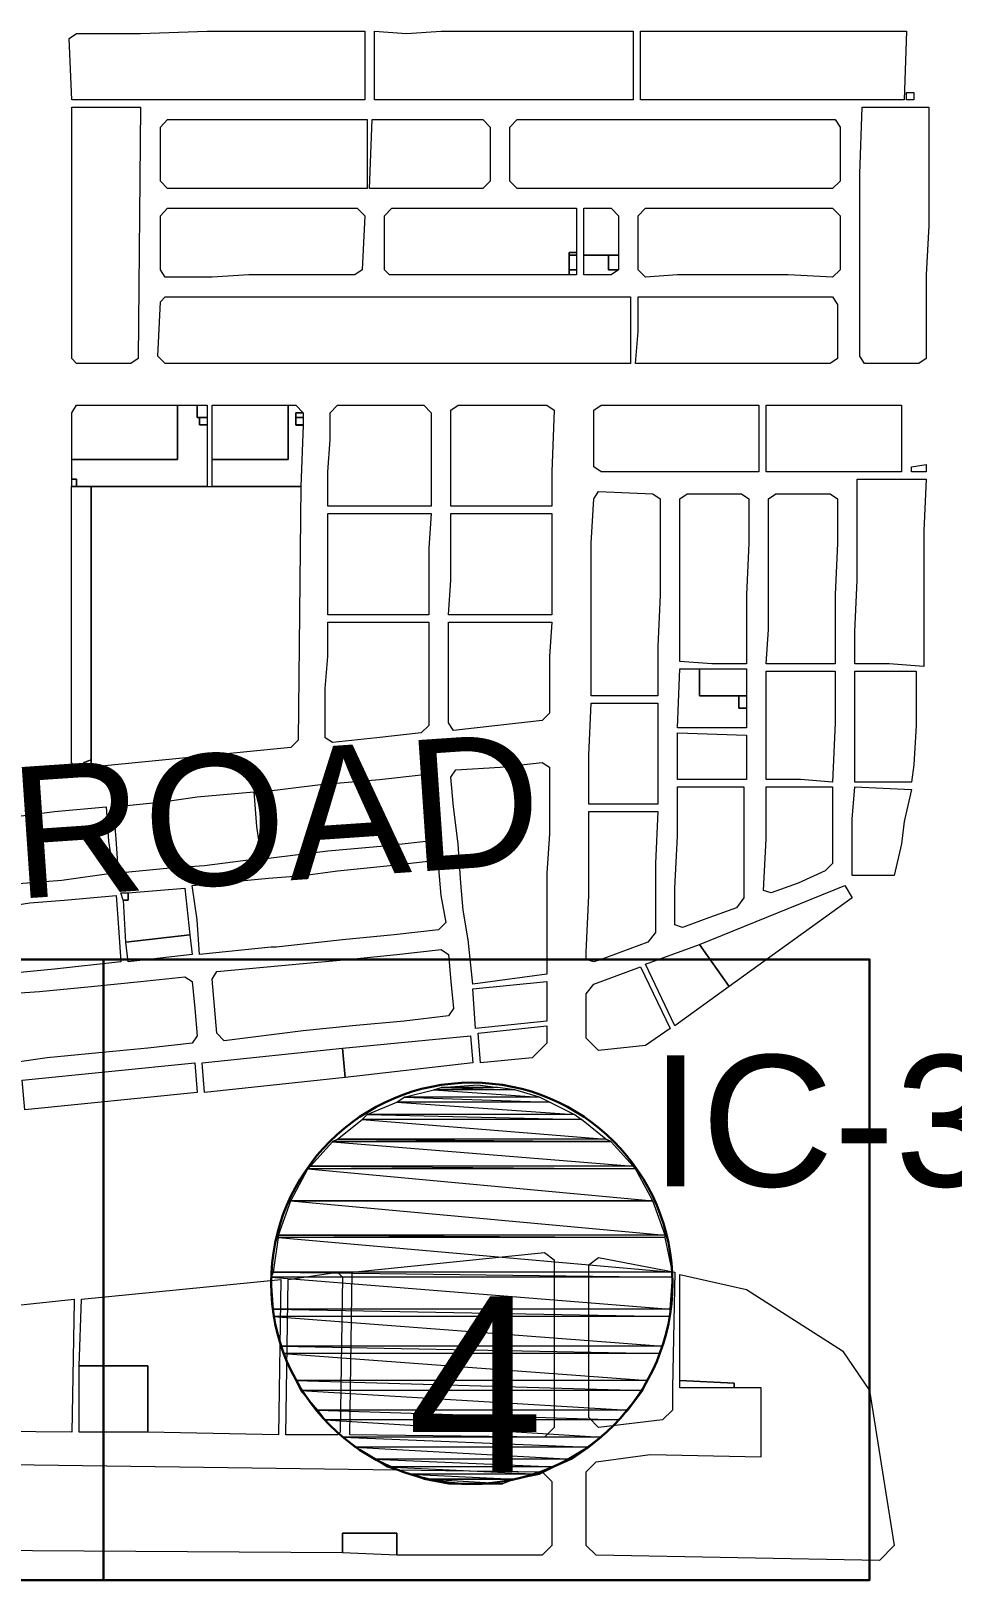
# Model space of a CAD drawing. Header units: inches. Extents: x -0.6 to 32.5, y 0.8 to 22.6.
# Drawn here: x 30.778 to 31.401, y 20.169 to 21.217 of the extents above; entities that cross this region are included whole.
import ezdxf

# ---------------------------------------------------------------- set-up
doc = ezdxf.new("R2010")
doc.units = ezdxf.units.IN
doc.header["$MEASUREMENT"] = 0
doc.layers.add('PDF_Geometry', color=7, linetype='Continuous', true_color=0xa5a5a5)
doc.layers.add('PDF_Text', color=7, linetype='Continuous')
doc.styles.add('PDF Arial', font='arial.ttf')

msp = doc.modelspace()

# ---------------------------------------------------------------- linework, layer by layer
at = {"layer": 'PDF_Geometry', "color": 7, "lineweight": 0}
for points in [[(31.0039, 21.1706), (30.9589, 21.1706), (30.9156, 21.1706), (30.8956, 21.1706), (30.8522, 21.1706), (30.8056, 21.1706), (30.8039, 21.2122), (30.8089, 21.2155), (30.8522, 21.2155), (30.8972, 21.2172), (30.9156, 21.2172), (30.9589, 21.2172), (31.0039, 21.2172), (31.0039, 21.1706)], [(31.0106, 21.2172), (31.0322, 21.2156), (31.0556, 21.2172), (31.0922, 21.2172), (31.1172, 21.2172), (31.1856, 21.2172), (31.1856, 21.1706), (31.1172, 21.1706), (31.0922, 21.1706), (31.0572, 21.1706), (31.0322, 21.1706), (31.0106, 21.1706), (31.0106, 21.2172)], [(31.2372, 21.2172), (31.2589, 21.2172), (31.2889, 21.2172), (31.3156, 21.2172), (31.3439, 21.2172), (31.3706, 21.2172), (31.3689, 21.1706), (31.3422, 21.1706), (31.3156, 21.1706), (31.2889, 21.1706), (31.2372, 21.1706), (31.1906, 21.1706), (31.1906, 21.2172), (31.2372, 21.2172)], [(31.3756, 21.1756), (31.3756, 21.1706), (31.3706, 21.1706), (31.3706, 21.1756), (31.3756, 21.1756)], [(30.8506, 20.9956), (30.8456, 20.9922), (30.8089, 20.9922), (30.8056, 20.9956), (30.8056, 21.1656), (30.8522, 21.1656), (30.8506, 20.9956)], [(30.8656, 21.1339), (30.8656, 21.1522), (30.8705, 21.1572), (30.9122, 21.1572), (30.9672, 21.1572), (31.0056, 21.1572), (31.0056, 21.1339), (31.0056, 21.1106), (30.9922, 21.1106), (30.9805, 21.1106), (30.9672, 21.1106), (30.9122, 21.1106), (30.8705, 21.1106), (30.8656, 21.1156), (30.8656, 21.1339)], [(31.0306, 21.1572), (31.0839, 21.1572), (31.0889, 21.1522), (31.0889, 21.1339), (31.0889, 21.1156), (31.0839, 21.1106), (31.0306, 21.1106), (31.0072, 21.1106), (31.0089, 21.1572), (31.0306, 21.1572)], [(31.1072, 21.1572), (31.1289, 21.1572), (31.1889, 21.1572), (31.2106, 21.1572), (31.2456, 21.1572), (31.2806, 21.1572), (31.3039, 21.1572), (31.3222, 21.1572), (31.3256, 21.1522), (31.3256, 21.1156), (31.3206, 21.1106), (31.3022, 21.1106), (31.2789, 21.1106), (31.2456, 21.1106), (31.2106, 21.1106), (31.1772, 21.1106), (31.1506, 21.1106), (31.1289, 21.1106), (31.1072, 21.1106), (31.1022, 21.1156), (31.1022, 21.1522), (31.1072, 21.1572)], [(31.3856, 21.1656), (31.3856, 21.1206), (31.3856, 21.0856), (31.3839, 21.0522), (31.3839, 21.0289), (31.3839, 21.0139), (31.3839, 20.9956), (31.3789, 20.9922), (31.3606, 20.9922), (31.3422, 20.9922), (31.3389, 20.9972), (31.3389, 21.0139), (31.3389, 21.0289), (31.3389, 21.0506), (31.3389, 21.0856), (31.3389, 21.1206), (31.3406, 21.1656), (31.3856, 21.1656)], [(30.8656, 21.0739), (30.8656, 21.0922), (30.8705, 21.0972), (30.9006, 21.0972), (30.9255, 21.0972), (30.9539, 21.0972), (30.9989, 21.0972), (31.0039, 21.0922), (31.0022, 21.0556), (30.9972, 21.0522), (30.9539, 21.0522), (30.9255, 21.0522), (30.9006, 21.0505), (30.8689, 21.0505), (30.8656, 21.0556), (30.8656, 21.0739)], [(31.0622, 21.0972), (31.1472, 21.0972), (31.1472, 21.0672), (31.1422, 21.0672), (31.1422, 21.0656), (31.1422, 21.0556), (31.1422, 21.0522), (31.0622, 21.0522), (31.0206, 21.0522), (31.0172, 21.0556), (31.0172, 21.0922), (31.0222, 21.0972), (31.0622, 21.0972)], [(31.1756, 21.0656), (31.1689, 21.0656), (31.1522, 21.0656), (31.1522, 21.0972), (31.1706, 21.0972), (31.1756, 21.0922), (31.1756, 21.0656)], [(31.2155, 21.0972), (31.2372, 21.0972), (31.2722, 21.0972), (31.3206, 21.0972), (31.3256, 21.0922), (31.3256, 21.0739), (31.3256, 21.0556), (31.3206, 21.0506), (31.2905, 21.0522), (31.2722, 21.0522), (31.2372, 21.0522), (31.2155, 21.0522), (31.1939, 21.0506), (31.1889, 21.0556), (31.1889, 21.0739), (31.1889, 21.0922), (31.1939, 21.0972), (31.2155, 21.0972)], [(31.1472, 21.0672), (31.1472, 21.0656), (31.1422, 21.0656), (31.1422, 21.0672), (31.1472, 21.0672)], [(31.1422, 21.0556), (31.1422, 21.0656), (31.1472, 21.0656), (31.1472, 21.0556), (31.1422, 21.0556)], [(31.1756, 21.0556), (31.1706, 21.0522), (31.1522, 21.0522), (31.1522, 21.0656), (31.1689, 21.0656), (31.1689, 21.0556), (31.1756, 21.0556)], [(31.1756, 21.0656), (31.1756, 21.0556), (31.1689, 21.0556), (31.1689, 21.0656), (31.1756, 21.0656)], [(31.1422, 21.0522), (31.1422, 21.0556), (31.1472, 21.0556), (31.1472, 21.0522), (31.1422, 21.0522)], [(30.8972, 21.0372), (30.9356, 21.0372), (31.0072, 21.0372), (31.0422, 21.0372), (31.0672, 21.0372), (31.0722, 21.0372), (31.1106, 21.0372), (31.1839, 21.0372), (31.1839, 20.9922), (31.1106, 20.9922), (31.0705, 20.9922), (31.0672, 20.9922), (31.0406, 20.9922), (31.0072, 20.9922), (30.9339, 20.9922), (30.8989, 20.9922), (30.8972, 20.9922), (30.8689, 20.9922), (30.8639, 20.9972), (30.8656, 21.0339), (30.8689, 21.0372), (30.8972, 21.0372)], [(31.2206, 21.0372), (31.2472, 21.0372), (31.2722, 21.0372), (31.2989, 21.0372), (31.3206, 21.0372), (31.3239, 21.0322), (31.3239, 20.9956), (31.3189, 20.9922), (31.2972, 20.9922), (31.2722, 20.9922), (31.2456, 20.9922), (31.2206, 20.9922), (31.1872, 20.9922), (31.1889, 21.0139), (31.1889, 21.0372), (31.2206, 21.0372)], [(30.8772, 20.9272), (30.8056, 20.9272), (30.8056, 20.9589), (30.8089, 20.9639), (30.8772, 20.9639), (30.8772, 20.9272)], [(30.8056, 20.9272), (30.8772, 20.9272), (30.8772, 20.9639), (30.8906, 20.9639), (30.8906, 20.9556), (30.8922, 20.9556), (30.8922, 20.9506), (30.8972, 20.9506), (30.8972, 20.9089), (30.8189, 20.9089), (30.8089, 20.9089), (30.8089, 20.9139), (30.8056, 20.9139), (30.8056, 20.9272)], [(30.8972, 20.9556), (30.8922, 20.9556), (30.8906, 20.9556), (30.8906, 20.9639), (30.8972, 20.9639), (30.8972, 20.9556)], [(30.9006, 20.9272), (30.9006, 20.9639), (30.9522, 20.9639), (30.9522, 20.9272), (30.9006, 20.9272)], [(30.9622, 20.9589), (30.9572, 20.9589), (30.9572, 20.9556), (30.9572, 20.9505), (30.9622, 20.9505), (30.9606, 20.9089), (30.9006, 20.9089), (30.9006, 20.9272), (30.9522, 20.9272), (30.9522, 20.9639), (30.9572, 20.9639), (30.9622, 20.9589)], [(30.9622, 20.9589), (30.9622, 20.9556), (30.9572, 20.9556), (30.9572, 20.9589), (30.9622, 20.9589)], [(30.9806, 20.9406), (30.9806, 20.9589), (30.9856, 20.9639), (31.0139, 20.9639), (31.0439, 20.9639), (31.0489, 20.9589), (31.0489, 20.8956), (31.0139, 20.8956), (30.9789, 20.8956), (30.9789, 20.9189), (30.9806, 20.9406)], [(31.0622, 20.9422), (31.0622, 20.9606), (31.0672, 20.9639), (31.0972, 20.9639), (31.1272, 20.9639), (31.1322, 20.9606), (31.1306, 20.9189), (31.1306, 20.8956), (31.0955, 20.8956), (31.0622, 20.8956), (31.0622, 20.9189), (31.0622, 20.9422)], [(31.2056, 20.9639), (31.2372, 20.9639), (31.2706, 20.9639), (31.2706, 20.9405), (31.2706, 20.9189), (31.2372, 20.9189), (31.2039, 20.9189), (31.1639, 20.9189), (31.1589, 20.9222), (31.1589, 20.9606), (31.1639, 20.9639), (31.2056, 20.9639)], [(31.3222, 20.9639), (31.3439, 20.9639), (31.3672, 20.9639), (31.3672, 20.9189), (31.3439, 20.9189), (31.3206, 20.9189), (31.2756, 20.9189), (31.2756, 20.9639), (31.3222, 20.9639)], [(30.8972, 20.9556), (30.8972, 20.9506), (30.8922, 20.9506), (30.8922, 20.9556), (30.8972, 20.9556)], [(30.9622, 20.9556), (30.9622, 20.9506), (30.9572, 20.9506), (30.9572, 20.9556), (30.9622, 20.9556)], [(31.3839, 20.9239), (31.3839, 20.9189), (31.3739, 20.9189), (31.3739, 20.9222), (31.3839, 20.9239)], [(30.8139, 20.7189), (30.8089, 20.7172), (30.8055, 20.7222), (30.8055, 20.9089), (30.8189, 20.9089), (30.8189, 20.7239), (30.8139, 20.7222), (30.8139, 20.7189)], [(30.8089, 20.9139), (30.8089, 20.9089), (30.8056, 20.9089), (30.8056, 20.9139), (30.8089, 20.9139)], [(30.9606, 20.9089), (30.9589, 20.7372), (30.9539, 20.7322), (30.8189, 20.7189), (30.8189, 20.7239), (30.8189, 20.8422), (30.8189, 20.9089), (30.8972, 20.9089), (30.9006, 20.9089), (30.9606, 20.9089)], [(31.1572, 20.8706), (31.1589, 20.9006), (31.1622, 20.9056), (31.1989, 20.9039), (31.2039, 20.9006), (31.2039, 20.8706), (31.2039, 20.8356), (31.2022, 20.8006), (31.2022, 20.7672), (31.1789, 20.7672), (31.1572, 20.7672), (31.1572, 20.8006), (31.1572, 20.8356), (31.1572, 20.8706)], [(31.2406, 20.9039), (31.2589, 20.9039), (31.2639, 20.9006), (31.2639, 20.8706), (31.2622, 20.8356), (31.2622, 20.8122), (31.2622, 20.7889), (31.2389, 20.7889), (31.2172, 20.7906), (31.2172, 20.8122), (31.2172, 20.8356), (31.2172, 20.8706), (31.2172, 20.9006), (31.2222, 20.9039), (31.2406, 20.9039)], [(31.3006, 20.9039), (31.3189, 20.9039), (31.3239, 20.9006), (31.3239, 20.8706), (31.3222, 20.8356), (31.3222, 20.8122), (31.3222, 20.7889), (31.2989, 20.7889), (31.2755, 20.7889), (31.2772, 20.8122), (31.2772, 20.8356), (31.2772, 20.8706), (31.2772, 20.9006), (31.2822, 20.9039), (31.3006, 20.9039)], [(31.3606, 20.9139), (31.3839, 20.9139), (31.3822, 20.8789), (31.3822, 20.8456), (31.3822, 20.8222), (31.3822, 20.8106), (31.3822, 20.7872), (31.3589, 20.7889), (31.3356, 20.7889), (31.3356, 20.8106), (31.3372, 20.8456), (31.3372, 20.8806), (31.3372, 20.9139), (31.3606, 20.9139)], [(30.9789, 20.8689), (30.9789, 20.8906), (31.0139, 20.8906), (31.0489, 20.8906), (31.0472, 20.8672), (31.0472, 20.8456), (31.0472, 20.8222), (31.0122, 20.8222), (30.9789, 20.8222), (30.9789, 20.8456), (30.9789, 20.8689)], [(31.0622, 20.8689), (31.0622, 20.8906), (31.0955, 20.8906), (31.1306, 20.8906), (31.1306, 20.8672), (31.1306, 20.8456), (31.1306, 20.8222), (31.0955, 20.8222), (31.0606, 20.8222), (31.0622, 20.8456), (31.0622, 20.8689)], [(30.9789, 20.7939), (30.9789, 20.8172), (31.0122, 20.8172), (31.0472, 20.8172), (31.0472, 20.7956), (31.0472, 20.7722), (31.0472, 20.7472), (31.0422, 20.7422), (31.0122, 20.7389), (30.9822, 20.7356), (30.9772, 20.7389), (30.9772, 20.7722), (30.9789, 20.7939)], [(31.0606, 20.7956), (31.0606, 20.8172), (31.0956, 20.8172), (31.1306, 20.8172), (31.1289, 20.7939), (31.1289, 20.7722), (31.1289, 20.7556), (31.1239, 20.7506), (31.0939, 20.7472), (31.0639, 20.7439), (31.0606, 20.7489), (31.0606, 20.7722), (31.0606, 20.7956)], [(31.2622, 20.7589), (31.2622, 20.7456), (31.2156, 20.7456), (31.2172, 20.7856), (31.2306, 20.7856), (31.2306, 20.7672), (31.2572, 20.7672), (31.2572, 20.7589), (31.2622, 20.7589)], [(31.2622, 20.7856), (31.2622, 20.7672), (31.2572, 20.7672), (31.2306, 20.7672), (31.2306, 20.7856), (31.2622, 20.7856)], [(31.2989, 20.7839), (31.3222, 20.7839), (31.3222, 20.7489), (31.3206, 20.7089), (31.2989, 20.7106), (31.2755, 20.7106), (31.2755, 20.7506), (31.2755, 20.7839), (31.2989, 20.7839)], [(31.3772, 20.7839), (31.3772, 20.7472), (31.3756, 20.7206), (31.3739, 20.7089), (31.3356, 20.7089), (31.3356, 20.7406), (31.3356, 20.7839), (31.3539, 20.7839), (31.3772, 20.7839)], [(31.1789, 20.7622), (31.2022, 20.7622), (31.2022, 20.7272), (31.2022, 20.6939), (31.1789, 20.6939), (31.1556, 20.6939), (31.1556, 20.7272), (31.1572, 20.7622), (31.1789, 20.7622)], [(31.2622, 20.7672), (31.2622, 20.7589), (31.2572, 20.7589), (31.2572, 20.7672), (31.2622, 20.7672)], [(31.2622, 20.7406), (31.2622, 20.7106), (31.2156, 20.7106), (31.2156, 20.7422), (31.2622, 20.7406)], [(30.8189, 20.7189), (30.8139, 20.7189), (30.8139, 20.7222), (30.8189, 20.7239), (30.8189, 20.7189)], [(31.0956, 20.7189), (31.1239, 20.7222), (31.1289, 20.7189), (31.1289, 20.6989), (31.1289, 20.6739), (31.1272, 20.6472), (31.1272, 20.6189), (31.1272, 20.5989), (31.1272, 20.5789), (31.1022, 20.5756), (31.0772, 20.5722), (31.0739, 20.6022), (31.0706, 20.6222), (31.0689, 20.6406), (31.0672, 20.6672), (31.0639, 20.6922), (31.0622, 20.7122), (31.0656, 20.7172), (31.0956, 20.7189)], [(30.9739, 20.7072), (31.0139, 20.7106), (31.0422, 20.7139), (31.0472, 20.7106), (31.0506, 20.6922), (31.0522, 20.6739), (31.0472, 20.6689), (31.0172, 20.6656), (30.9789, 20.6622), (30.9389, 20.6572), (30.9356, 20.6806), (30.9339, 20.7022), (30.9739, 20.7072)], [(31.2389, 20.7056), (31.2606, 20.7056), (31.2606, 20.6706), (31.2606, 20.6306), (31.2556, 20.6239), (31.2372, 20.6172), (31.2189, 20.6106), (31.2139, 20.6122), (31.2139, 20.6372), (31.2155, 20.6722), (31.2155, 20.7056), (31.2389, 20.7056)], [(31.2972, 20.7056), (31.3206, 20.7056), (31.3206, 20.6706), (31.3206, 20.6539), (31.3155, 20.6489), (31.2972, 20.6406), (31.2789, 20.6339), (31.2739, 20.6356), (31.2755, 20.6706), (31.2755, 20.7056), (31.2972, 20.7056)], [(31.3339, 20.6672), (31.3339, 20.6839), (31.3356, 20.7056), (31.3739, 20.7039), (31.3689, 20.6822), (31.3672, 20.6672), (31.3622, 20.6456), (31.3339, 20.6456), (31.3339, 20.6672)], [(30.8672, 20.6956), (30.8906, 20.6989), (30.9289, 20.7022), (30.9306, 20.6789), (30.9339, 20.6572), (30.8956, 20.6522), (30.8722, 20.6506), (30.8372, 20.6472), (30.8356, 20.6706), (30.8339, 20.6922), (30.8672, 20.6956)], [(30.7539, 20.6839), (30.7939, 20.6889), (30.8289, 20.6922), (30.8306, 20.6689), (30.8339, 20.6472), (30.7989, 20.6422), (30.7756, 20.6406), (30.7539, 20.6389), (30.7239, 20.6356), (30.7189, 20.6389), (30.7172, 20.6572), (30.7155, 20.6755), (30.7189, 20.6806), (30.7539, 20.6839)], [(31.1789, 20.6889), (31.2022, 20.6889), (31.2006, 20.6539), (31.2006, 20.6205), (31.2006, 20.6072), (31.1956, 20.6006), (31.1772, 20.5939), (31.1639, 20.5889), (31.1589, 20.5872), (31.1539, 20.5889), (31.1539, 20.5939), (31.1556, 20.6322), (31.1556, 20.6539), (31.1556, 20.6889), (31.1789, 20.6889)], [(30.9389, 20.6439), (30.9622, 20.6456), (30.9856, 20.6489), (31.0189, 20.6522), (31.0489, 20.6556), (31.0539, 20.6505), (31.0555, 20.6322), (31.0589, 20.6139), (31.0539, 20.6089), (31.0239, 20.6055), (30.9889, 20.6022), (30.9439, 20.5972), (30.9406, 20.5972), (30.8922, 20.5922), (30.8906, 20.6156), (30.8872, 20.6389), (30.9389, 20.6439)], [(30.7556, 20.6239), (30.7772, 20.6272), (30.8005, 20.6289), (30.8356, 20.6322), (30.8372, 20.6106), (30.8389, 20.5872), (30.7939, 20.5822), (30.7589, 20.5789), (30.7305, 20.5756), (30.7256, 20.5806), (30.7239, 20.5989), (30.7205, 20.6172), (30.7256, 20.6222), (30.7556, 20.6239)], [(30.8405, 20.6289), (30.8389, 20.6339), (30.8439, 20.6339), (30.8439, 20.6289), (30.8405, 20.6289)], [(30.8856, 20.6056), (30.8422, 20.6006), (30.8406, 20.6289), (30.8439, 20.6289), (30.8439, 20.6339), (30.8822, 20.6372), (30.8856, 20.6056)], [(31.3339, 20.6306), (31.2506, 20.5706), (31.2306, 20.5989), (31.3289, 20.6389), (31.3339, 20.6306)], [(30.8856, 20.6056), (30.8872, 20.5922), (30.8439, 20.5872), (30.8422, 20.6006), (30.8856, 20.6056)], [(30.9022, 20.5572), (30.9006, 20.5755), (30.9039, 20.5806), (30.9572, 20.5856), (30.9922, 20.5889), (31.0256, 20.5922), (31.0556, 20.5956), (31.0606, 20.5922), (31.0622, 20.5739), (31.0639, 20.5556), (31.0606, 20.5506), (31.0306, 20.5472), (30.9956, 20.5439), (30.9622, 20.5406), (30.9089, 20.5339), (30.9039, 20.5389), (30.9022, 20.5572)], [(31.2506, 20.5706), (31.2139, 20.5439), (31.1939, 20.5856), (31.2306, 20.5989), (31.2506, 20.5706)], [(31.2106, 20.5422), (31.1939, 20.5306), (31.1622, 20.5272), (31.1539, 20.5356), (31.1539, 20.5656), (31.1589, 20.5722), (31.1906, 20.5839), (31.2106, 20.5422)], [(30.7606, 20.5656), (30.7839, 20.5672), (30.8189, 20.5706), (30.8522, 20.5739), (30.8822, 20.5772), (30.8872, 20.5739), (30.8889, 20.5556), (30.8906, 20.5372), (30.8872, 20.5322), (30.8572, 20.5289), (30.8239, 20.5256), (30.7889, 20.5222), (30.7656, 20.5189), (30.7372, 20.5172), (30.7322, 20.5206), (30.7289, 20.5389), (30.7272, 20.5572), (30.7322, 20.5622), (30.7606, 20.5656)], [(31.1272, 20.5739), (31.1272, 20.5472), (31.0789, 20.5422), (31.0772, 20.5689), (31.1272, 20.5739)], [(30.9889, 20.5289), (31.0756, 20.5372), (31.0772, 20.5189), (30.9906, 20.5089), (30.9889, 20.5289)], [(31.1272, 20.5439), (31.1272, 20.5322), (31.1172, 20.5222), (31.0822, 20.5189), (31.0806, 20.5389), (31.1272, 20.5439)], [(30.8939, 20.5189), (30.9889, 20.5289), (30.9906, 20.5089), (30.8956, 20.4989), (30.8939, 20.5189)], [(30.7739, 20.4872), (30.7722, 20.5072), (30.8889, 20.5189), (30.8906, 20.4989), (30.7739, 20.4872)], [(31.1322, 20.3856), (31.1322, 20.2722), (31.1256, 20.2656), (30.9939, 20.2672), (30.9955, 20.3772), (31.1256, 20.3906), (31.1322, 20.3856)], [(31.2139, 20.3772), (31.2122, 20.2989), (31.2122, 20.2839), (31.2055, 20.2772), (31.1622, 20.2722), (31.1556, 20.2789), (31.1556, 20.3822), (31.1622, 20.3872), (31.2139, 20.3772)], [(30.9472, 20.3722), (30.9456, 20.2672), (30.8572, 20.2689), (30.8572, 20.3139), (30.8106, 20.3139), (30.8122, 20.3589), (30.9472, 20.3722)], [(30.9856, 20.3772), (30.9889, 20.3739), (30.9872, 20.2689), (30.9856, 20.2672), (30.9506, 20.2672), (30.9522, 20.3722), (30.9856, 20.3772)], [(31.3272, 20.3239), (31.3456, 20.2972), (31.3622, 20.1922), (31.3522, 20.1822), (31.1605, 20.1856), (31.1539, 20.1922), (31.1539, 20.2422), (31.1605, 20.2489), (31.1972, 20.2539), (31.2722, 20.2522), (31.2722, 20.2989), (31.2539, 20.2989), (31.2539, 20.3022), (31.2172, 20.3039), (31.2172, 20.3756), (31.2622, 20.3656), (31.3272, 20.3239)], [(30.8072, 20.3589), (30.8072, 20.3572), (30.8056, 20.2689), (30.6356, 20.2706), (30.6289, 20.2772), (30.6289, 20.3322), (30.6356, 20.3406), (30.8072, 20.3589)], [(30.8572, 20.3139), (30.8572, 20.2689), (30.8106, 20.2689), (30.8106, 20.3139), (30.8572, 20.3139)], [(31.2539, 20.3022), (31.2539, 20.2989), (31.2172, 20.2989), (31.2172, 20.3039), (31.2539, 20.3022)], [(31.1239, 20.2422), (31.1306, 20.2356), (31.1306, 20.1922), (31.1239, 20.1856), (31.0256, 20.1856), (31.0256, 20.2005), (30.9889, 20.2005), (30.9889, 20.1872), (30.7439, 20.1889), (30.6089, 20.1906), (30.6089, 20.2489), (30.7472, 20.2472), (31.1239, 20.2422)], [(31.0256, 20.2005), (31.0256, 20.1856), (30.9889, 20.1872), (30.9889, 20.2005), (31.0256, 20.2005)]]:
    msp.add_lwpolyline(points, dxfattribs=at)
at = {"layer": 'PDF_Geometry', "color": 7, "lineweight": 30}
for points in [[(30.8272, 20.5889), (30.8272, 20.1689), (30.3072, 20.1689), (30.3072, 20.5889), (30.8272, 20.5889)], [(30.8272, 20.5889), (30.8272, 20.1689), (30.3072, 20.1689), (30.3072, 20.5889), (30.8272, 20.5889)], [(30.8272, 20.5889), (30.8272, 20.1689), (30.3072, 20.1689), (30.3072, 20.5889), (30.8272, 20.5889)], [(31.3456, 20.5889), (31.3456, 20.1689), (30.8272, 20.1689), (30.8272, 20.5889), (31.3456, 20.5889)], [(31.3456, 20.5889), (31.3456, 20.1689), (30.8272, 20.1689), (30.8272, 20.5889), (31.3456, 20.5889)], [(31.3456, 20.5889), (31.3456, 20.1689), (30.8272, 20.1689), (30.8272, 20.5889), (31.3456, 20.5889)]]:
    msp.add_lwpolyline(points, dxfattribs=at)
at = {"layer": 'PDF_Geometry', "color": 1, "lineweight": 30}
for points in [[(30.3072, 20.5889), (30.3072, 20.1689), (30.8272, 20.1689), (30.8272, 20.5889), (30.3072, 20.5889)], [(30.8272, 20.5889), (30.8272, 20.1689), (31.3456, 20.1689), (31.3456, 20.5889), (30.8272, 20.5889)], [(30.8272, 20.5889), (30.8272, 20.1689), (31.3456, 20.1689), (31.3456, 20.5889), (30.8272, 20.5889)]]:
    msp.add_lwpolyline(points, dxfattribs=at)
at = {"layer": 'PDF_Geometry', "color": 254, "lineweight": 0, "true_color": 0xdcdcdc}
for points in [[(31.0306, 20.4956), (31.1289, 20.4922), (31.0256, 20.4922), (31.0306, 20.4956)], [(31.0506, 20.5006), (31.1222, 20.4956), (31.0306, 20.4956), (31.0506, 20.5006)], [(31.1222, 20.4956), (31.0306, 20.4956), (31.1289, 20.4922), (31.1222, 20.4956)], [(31.0556, 20.5022), (31.1056, 20.5006), (31.0506, 20.5006), (31.0556, 20.5022)], [(31.1056, 20.5006), (31.0506, 20.5006), (31.1222, 20.4956), (31.1056, 20.5006)], [(31.0806, 20.5039), (31.0939, 20.5022), (31.0556, 20.5022), (31.0806, 20.5039)], [(31.0939, 20.5022), (31.0556, 20.5022), (31.1056, 20.5006), (31.0939, 20.5022)], [(31.0256, 20.4922), (31.1456, 20.4839), (31.0056, 20.4839), (31.0256, 20.4922)], [(31.1289, 20.4922), (31.0256, 20.4922), (31.1456, 20.4839), (31.1289, 20.4922)], [(31.0022, 20.4806), (31.1672, 20.4672), (30.9856, 20.4672), (31.0022, 20.4806)], [(31.0056, 20.4839), (31.1505, 20.4806), (31.0022, 20.4806), (31.0056, 20.4839)], [(31.1506, 20.4806), (31.0022, 20.4806), (31.1672, 20.4672), (31.1506, 20.4806)], [(31.1456, 20.4839), (31.0056, 20.4839), (31.1505, 20.4806), (31.1456, 20.4839)], [(30.9822, 20.4655), (31.1856, 20.4489), (30.9672, 20.4489), (30.9822, 20.4655)], [(30.9856, 20.4672), (31.1706, 20.4656), (30.9822, 20.4656), (30.9856, 20.4672)], [(31.1706, 20.4655), (30.9822, 20.4655), (31.1856, 20.4489), (31.1706, 20.4655)], [(31.1672, 20.4672), (30.9856, 20.4672), (31.1706, 20.4656), (31.1672, 20.4672)], [(30.9655, 20.4472), (31.1989, 20.4255), (30.9539, 20.4255), (30.9655, 20.4472)], [(30.9672, 20.4489), (31.1872, 20.4472), (30.9655, 20.4472), (30.9672, 20.4489)], [(31.1872, 20.4472), (30.9655, 20.4472), (31.1989, 20.4255), (31.1872, 20.4472)], [(31.1856, 20.4489), (30.9672, 20.4489), (31.1872, 20.4472), (31.1856, 20.4489)], [(30.9539, 20.4256), (31.2072, 20.4022), (30.9456, 20.4022), (30.9539, 20.4256)], [(31.1989, 20.4256), (30.9539, 20.4256), (31.2072, 20.4022), (31.1989, 20.4256)], [(30.9539, 20.4255), (31.1989, 20.4255)], [(31.1989, 20.4255), (30.9539, 20.4255)], [(31.1989, 20.4255), (30.9539, 20.4255), (31.1989, 20.4255)], [(30.9539, 20.4255), (31.1989, 20.4255), (30.9539, 20.4255)], [(30.9456, 20.4006), (31.2122, 20.3772), (30.9422, 20.3772), (30.9456, 20.4006)], [(31.2072, 20.4022), (30.9456, 20.4022), (31.2072, 20.4006), (31.2072, 20.4022)], [(30.9456, 20.4022), (31.2072, 20.4006), (30.9456, 20.4006), (30.9456, 20.4022)], [(31.2072, 20.4006), (30.9456, 20.4006), (31.2122, 20.3772), (31.2072, 20.4006)], [(30.9422, 20.3772), (31.2122, 20.3739), (30.9405, 20.3739), (30.9422, 20.3772)], [(31.2122, 20.3739), (30.9405, 20.3739), (31.2106, 20.3522), (31.2122, 20.3739)], [(30.9405, 20.3739), (31.2106, 20.3522), (30.9422, 20.3522), (30.9405, 20.3739)], [(31.2122, 20.3772), (30.9422, 20.3772), (31.2122, 20.3739), (31.2122, 20.3772)], [(31.2106, 20.3522), (30.9422, 20.3522), (31.2106, 20.3472), (31.2106, 20.3522)], [(30.9422, 20.3522), (31.2106, 20.3472), (30.9422, 20.3472), (30.9422, 20.3522)], [(31.2106, 20.3472), (30.9422, 20.3472), (31.2056, 20.3272), (31.2106, 20.3472)], [(30.9422, 20.3472), (31.2056, 20.3272), (30.9472, 20.3272), (30.9422, 20.3472)], [(31.2056, 20.3272), (30.9472, 20.3272), (31.2039, 20.3222), (31.2056, 20.3272)], [(30.9472, 20.3272), (31.2039, 20.3222), (30.9489, 20.3222), (30.9472, 20.3272)], [(31.2039, 20.3222), (30.9489, 20.3222), (31.1955, 20.3039), (31.2039, 20.3222)], [(30.9489, 20.3222), (31.1955, 20.3039), (30.9572, 20.3039), (30.9489, 20.3222)], [(31.1956, 20.3039), (30.9572, 20.3039), (31.1922, 20.2972), (31.1956, 20.3039)], [(30.9572, 20.3039), (31.1922, 20.2972), (30.9606, 20.2972), (30.9572, 20.3039)], [(31.1922, 20.2972), (30.9606, 20.2972), (31.1822, 20.2839), (31.1922, 20.2972)], [(30.9606, 20.2972), (31.1822, 20.2839), (30.9722, 20.2839), (30.9606, 20.2972)], [(31.1822, 20.2839), (30.9722, 20.2839), (31.1756, 20.2772), (31.1822, 20.2839)], [(30.9722, 20.2839), (31.1756, 20.2772), (30.9772, 20.2772), (30.9722, 20.2839)], [(31.1756, 20.2772), (30.9772, 20.2772), (31.1639, 20.2656), (31.1756, 20.2772)], [(30.9772, 20.2772), (31.1639, 20.2656), (30.9889, 20.2656), (30.9772, 20.2772)], [(31.1639, 20.2656), (30.9889, 20.2656), (31.1556, 20.2589), (31.1639, 20.2656)], [(30.9889, 20.2656), (31.1556, 20.2589), (30.9972, 20.2589), (30.9889, 20.2656)], [(31.1556, 20.2589), (30.9972, 20.2589), (31.1439, 20.2506), (31.1556, 20.2589)], [(30.9972, 20.2589), (31.1439, 20.2506), (31.0106, 20.2506), (30.9972, 20.2589)], [(31.1439, 20.2506), (31.0105, 20.2506), (31.1322, 20.2456), (31.1439, 20.2506)], [(31.0105, 20.2506), (31.1322, 20.2456), (31.0189, 20.2456), (31.0105, 20.2506)], [(31.1322, 20.2456), (31.0189, 20.2456), (31.1222, 20.2406), (31.1322, 20.2456)], [(31.0189, 20.2456), (31.1222, 20.2406), (31.0339, 20.2406), (31.0189, 20.2456)], [(31.1222, 20.2406), (31.0339, 20.2406), (31.1056, 20.2372), (31.1222, 20.2406)], [(31.0339, 20.2406), (31.1056, 20.2372), (31.0439, 20.2372), (31.0339, 20.2406)], [(31.0439, 20.2372), (31.0606, 20.2339), (31.0972, 20.2339), (31.0439, 20.2372)], [(31.0439, 20.2372), (31.1055, 20.2372), (31.0972, 20.2339), (31.0439, 20.2372)], [(31.0606, 20.2339), (31.0972, 20.2339), (31.0706, 20.2339), (31.0606, 20.2339)], [(31.0972, 20.2339), (31.0706, 20.2339)]]:
    msp.add_lwpolyline(points, dxfattribs=at)
at = {"layer": 'PDF_Geometry', "color": 7, "lineweight": 30}
msp.add_circle((31.0764, 20.3697), 0.1358, dxfattribs=at)

# ---------------------------------------------------------------- texts
at = {"layer": 'PDF_Text', "insert": (29.8246, 20.5644), "char_height": 0.088825, "attachment_point": 7, "rotation": 3.8892, "style": 'PDF Arial'}
msp.add_mtext('\\W1.000854;SHEIKH ZAYED ROAD', dxfattribs=at)
at = {"layer": 'PDF_Text', "attachment_point": 7, "style": 'PDF Arial'}
for s, insert, char_height in [('\\W1.000580;IC-3', (31.1971, 20.434), 0.088825), ('\\W1.000981;4', (31.0327, 20.2422), 0.118739)]:
    msp.add_mtext(s, dxfattribs=dict(at, insert=insert, char_height=char_height))

doc.saveas('drawing.dxf')
